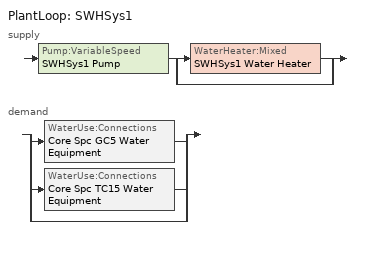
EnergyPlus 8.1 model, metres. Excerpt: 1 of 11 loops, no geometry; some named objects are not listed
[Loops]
PlantLoop 'SWHSys1'
 supply: Pump:VariableSpeed 'SWHSys1 Pump' > split
  | WaterHeater:Mixed 'SWHSys1 Water Heater'
  | bypass
 demand: split
  | WaterUse:Connections 'Core Spc GC5 Water Equipment'
  | WaterUse:Connections 'Core Spc TC15 Water Equipment'
  | bypass
[Sizing:Plant]
SWHSys1: Loop Type=Heating; Design Loop Exit Temperature {C}=60; Loop Design Temperature Difference {deltaC}=5
[Pump:VariableSpeed]
SWHSys1 Pump: Rated Flow Rate {m3/s}=AUTOSIZE; Rated Pump Head {Pa}=36000; Rated Power Consumption {W}=AUTOSIZE; Motor Efficiency=0.85; Fraction of Motor Inefficiencies to Fluid Stream=0; Coefficient 1 of the Part Load Performance Curve=0; Coefficient 2 of the Part Load Performance Curve=0.0216; Coefficient 3 of the Part Load Performance Curve=-0.0325; Coefficient 4 of the Part Load Performance Curve=1.0095; Minimum Flow Rate {m3/s}=0; Pump Control Type=Intermittent
[WaterHeater:Mixed]
SWHSys1 Water Heater: Tank Volume {m3}=0.284; Setpoint Temperature Schedule=SWHSys1 Water Heater Setpoint Temperature Schedule Name; Deadband Temperature Difference {deltaC}=2; Maximum Temperature Limit {C}=82.2222; Heater Control Type=Cycle; Heater Maximum Capacity {W}=17600; Heater Fuel Type=NATURALGAS; Heater Thermal Efficiency=0.8; Off Cycle Parasitic Fuel Consumption Rate {W}=20; Off Cycle Parasitic Fuel Type=NATURALGAS; Off Cycle Parasitic Heat Fraction to Tank=0.8; On Cycle Parasitic Fuel Type=NATURALGAS; Ambient Temperature Indicator=SCHEDULE; Ambient Temperature Schedule=SWHSys1 Water Heater Ambient Temperature Schedule Name; Off Cycle Loss Coefficient to Ambient Temperature {W/K}=4.212; On Cycle Loss Coefficient to Ambient Temperature {W/K}=4.212; Use Side Effectiveness=1; Source Side Effectiveness=1; Use Side Design Flow Rate {m3/s}=AUTOSIZE; Source Side Design Flow Rate {m3/s}=AUTOSIZE; Indirect Water Heating Recovery Time {hr}=1.5
[PlantLoop]
SWHSys1: Fluid Type=Water; Plant Equipment Operation Scheme=SWHSys1 Loop Operation Scheme List; Maximum Loop Temperature {C}=60; Minimum Loop Temperature {C}=10; Maximum Loop Flow Rate {m3/s}=AUTOSIZE; Minimum Loop Flow Rate {m3/s}=0; Plant Loop Volume {m3}=AUTOSIZE; Load Distribution Scheme=Optimal
[PlantEquipmentList]
SWHSys1 Equipment List: SWHSys1 Water Heater
[PlantEquipmentOperation:HeatingLoad]
SWHSys1 Operation Scheme: Load Range 1 Lower Limit {W}=0; Load Range 1 Upper Limit {W}=1000000000000000; Range 1 Equipment List=SWHSys1 Equipment List
[PlantEquipmentOperationSchemes]
SWHSys1 Loop Operation Scheme List: Control Scheme 1=SWHSys1 Operation Scheme; Control Scheme 1 Schedule=PlantOnSched
[EnergyManagementSystem:ProgramCallingManager]
Total Bldg Load EMS: EndOfSystemTimestepBeforeHVACReporting; AEDG_BldgLoad
[EnergyManagementSystem:OutputVariable]
Name | EMS Variable | Type of Data in Variable | Update Frequency | EMS Program or Subroutine
DR_Demand | DR_Demand | Averaged | SystemTimestep | DR_Post_Process
DR_FullDay | DR_FullDay | Averaged | SystemTimestep | DR_Post_Process
Total Building Heating Load | BldgHeating | Summed | SystemTimeStep
Total Building Cooling Load | BldgCooling | Summed | SystemTimeStep
[EnergyManagementSystem:GlobalVariable]
BldgHeating; BldgCooling
[AvailabilityManager:Scheduled] Schedule=COMPACT HVAC-ALWAYS 1
PSZ-1 South F2 Availability; PSZ-2 East F2 Availability; PSZ-3 North F2 Availability; PSZ-4 West F2 Availability; PSZ-5 Core F2 Availability; PSZ-6 South F1 Availability; PSZ-7 East F1 Availability; PSZ-8 North F1 Availability; PSZ-9 West F1 Availability; PSZ-10 Core F1 Availability
[AvailabilityManager:NightCycle] Applicability Schedule=COMPACT HVAC-ALWAYS 1; Fan Schedule=Fans D1; Control Type=CycleOnAny; Thermostat Tolerance {deltaC}=1; Cycling Run Time {s}=3600
PSZ-1 South F2 Availability NC; PSZ-2 East F2 Availability NC; PSZ-3 North F2 Availability NC; PSZ-4 West F2 Availability NC; PSZ-5 Core F2 Availability NC; PSZ-6 South F1 Availability NC; PSZ-7 East F1 Availability NC; PSZ-8 North F1 Availability NC; PSZ-9 West F1 Availability NC; PSZ-10 Core F1 Availability NC
[SetpointManager:Scheduled]
SWHSys1 Loop Setpoint Manager: Control Variable=Temperature; Schedule=SWHSys1-Loop-Temp-Schedule; Setpoint Node or NodeList=SWHSys1 Supply Outlet Node
[WaterUse:Equipment] Peak Flow Rate {m3/s}=9e-06; Flow Rate Fraction Schedule=BLDG_SWH_SCH; Target Temperature Schedule=Water Equipment Temp Sched; Sensible Fraction Schedule=Water Equipment Sensible fract sched; Latent Fraction Schedule=Water Equipment Latent fract sched
Name | Zone
Core Spc GC5 Water Equipment | Core Spc GC5
Core Spc TC15 Water Equipment | Core Spc TC15
[WaterUse:Connections]
Name | Water Use Equipment 1
Core Spc GC5 Water Equipment | Core Spc GC5 Water Equipment
Core Spc TC15 Water Equipment | Core Spc TC15 Water Equipment
[Schedule:Compact]
Fans D1: Through: 12/31, For: Weekdays SummerDesignDay WinterDesignDay, Until: 05:00, 0, Until: 22:00, 1, Until: 24:00, 0, For: Saturday, Until: 05:00, 0, Until: 18:00, 1, Until: 24:00, 0, For: Sunday Holidays AllOtherDays, Until: 24:00, 0
COMPACT HVAC-ALWAYS 1; PlantOnSched: Through: 12/31, For: AllDays, Until: 24:00, 1
Water Equipment Temp Sched: Through: 12/31, For: AllDays, Until: 24:00, 43.3
Water Equipment Latent fract sched; Water Equipment Sensible fract sched: Through: 12/31, For: AllDays, Until: 24:00, 0
BLDG_SWH_SCH: Through: 12/31, For: Weekdays SummerDesignDay, Until: 05:00, 0.05, Until: 06:00, 0.08, Until: 07:00, 0.07, Until: 08:00, 0.19, Until: 09:00, 0.35, Until: 10:00, 0.38, Until: 11:00, 0.39, Until: 12:00, 0.47, Until: 13:00, 0.57, Until: 14:00, 0.54, Until: 15:00, 0.34, Until: 16:00, 0.33, Until: 17:00, 0.44, Until: 18:00, 0.26, Until: 19:00, 0.21, Until: 20:00, 0.15, Until: 21:00, 0.17, Until: 22:00, 0.08, Until: 24:00, 0.05, For: Saturday WinterDesignDay, Until: 05:00, 0.05, Until: 06:00, 0.08, Until: 07:00, 0.07, Until: 08:00, 0.11, Until: 09:00, 0.15, Until: 10:00, 0.21, Until: 11:00, 0.19, Until: 12:00, 0.23, Until: 13:00, 0.2, Until: 14:00, 0.19, Until: 15:00, 0.15, Until: 16:00, 0.13, Until: 17:00, 0.14, Until: 21:00, 0.07, Until: 22:00, 0.09, Until: 24:00, 0.05, For: Sunday Holidays AllOtherDays, Until: 05:00, 0.04, Until: 06:00, 0.07, Until: 11:00, 0.04, Until: 13:00, 0.06, Until: 14:00, 0.09, Until: 15:00, 0.06, Until: 21:00, 0.04, Until: 22:00, 0.07, Until: 24:00, 0.04
SWHSys1-Loop-Temp-Schedule; SWHSys1 Water Heater Setpoint Temperature Schedule Name: Through: 12/31, For: AllDays, Until: 24:00, 48.9
SWHSys1 Water Heater Ambient Temperature Schedule Name: Through: 12/31, For: AllDays, Until: 24:00, 22
